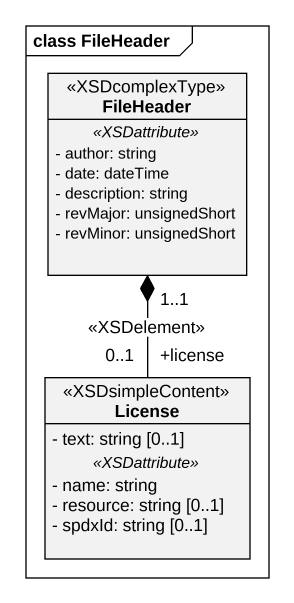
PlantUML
@startuml
mainframe class FileHeader
hide circle
hide empty members
skinparam classAttributeIconSize 0
class FileHeader <<XSDcomplexType>> {
  .. <<XSDattribute>> ..
  - author: string
  - date: dateTime
  - description: string
  - revMajor: unsignedShort
  - revMinor: unsignedShort
}
class License <<XSDsimpleContent>> {
  - text: string [0..1]
  .. <<XSDattribute>> ..
  - name: string
  - resource: string [0..1]
  - spdxId: string [0..1]
}
FileHeader "1..1" *-- "+license\n0..1" License : <<XSDelement>>
@enduml
